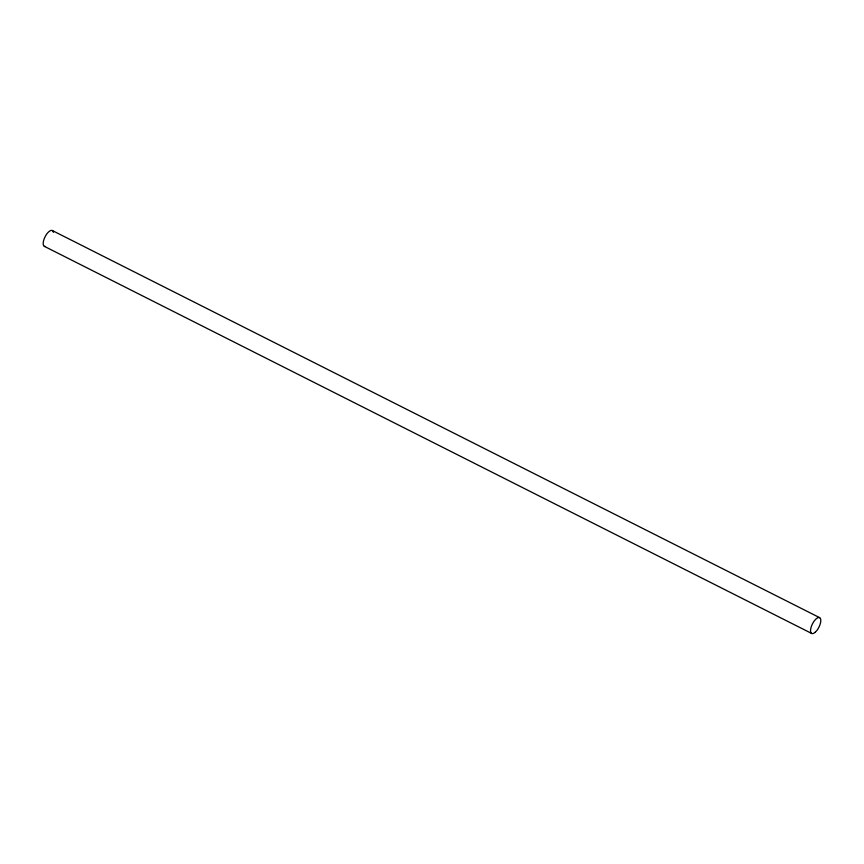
<?xml version="1.0" encoding="UTF-8"?>
<svg xmlns="http://www.w3.org/2000/svg" width="864" height="864" viewBox="0 0 864 864"><rect width="100%" height="100%" fill="white"/><g stroke="black" fill="none" stroke-linecap="round" stroke-linejoin="round"><path stroke-width="1.3" d="M52.272 230.515L819.623 617.641M44.377 246.359L811.728 633.485M45.36 246.488A8.856 3.64 -63.2 0 1 45.565 235.861A8.856 3.64 -63.2 0 1 53.395 232.351M815.216 632.264A8.856 3.64 -63.2 0 0 820.346 618.311A8.856 3.64 -63.2 0 0 811.469 626.119A8.856 3.64 -63.2 0 0 815.216 632.264"/></g></svg>
